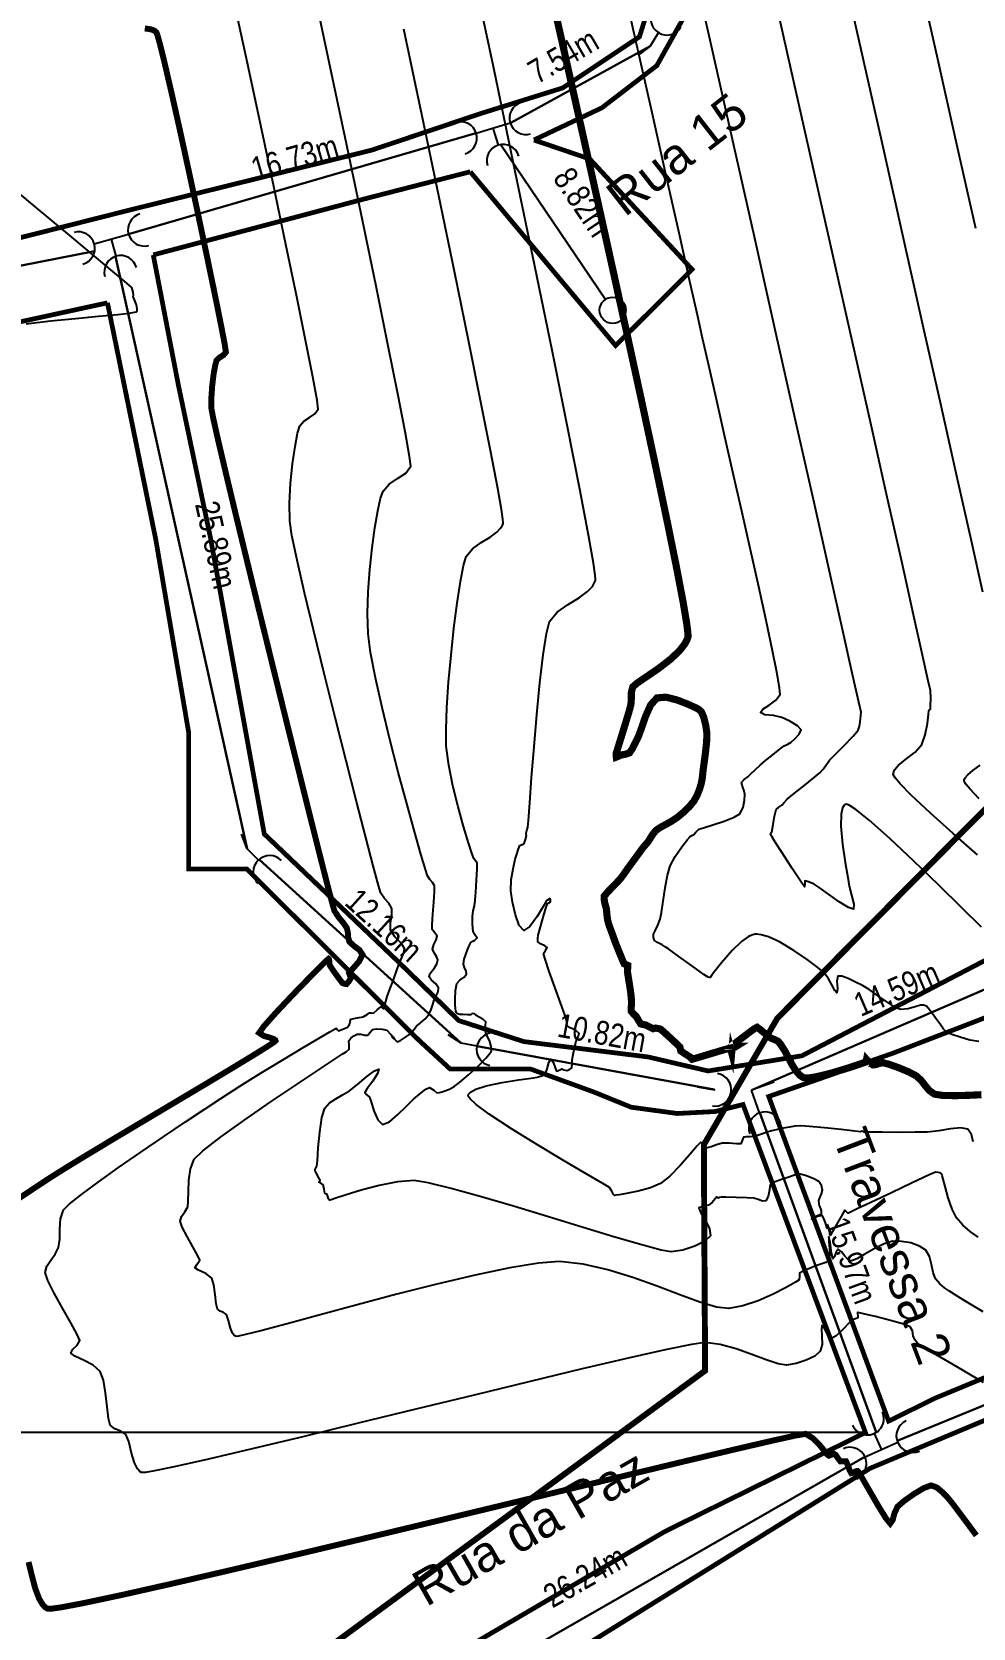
# Model space of a CAD drawing. Extents: x 360931 to 362237, y 7351473 to 7352200.
# Drawn here: x 361309.5 to 361349, y 7351612.4 to 7351679.5 of the extents above; entities that cross this region are included whole.
import ezdxf
from ezdxf.enums import TextEntityAlignment as Align

# ---------------------------------------------------------------- set-up
doc = ezdxf.new("R2010")
doc.units = 0
for name, color, linetype in [('A_Curvas Intermediarias', 37, 'Continuous'), ('A_Curvas Mestras', 32, 'Continuous'), ('LISTAGEM_TEXTO', 7, 'Continuous'), ('PONTOS-Pontos - Água_U', 1, 'Continuous'), ('PS_IND_COMPRIMENTO', 7, 'Continuous'), ('ZZ-Carimbo Texto', 7, 'Continuous')]:
    doc.layers.add(name, color=color, linetype=linetype)
doc.layers.add('TUBO_PE_80_NTS194_PN_12_5', color=5, linetype='Continuous', lineweight=30)
doc.styles.add('CARIMBO', font='arial.ttf', dxfattribs={"height": 2})
doc.styles.add('ROMANS', font='arial.ttf', dxfattribs={"height": 2})
picture_1 = doc.add_image_def('image1.tif', size_in_pixel=(23490, 20550))

# ---------------------------------------------------------------- blocks, each defined once
blk = doc.blocks.new('*U1080')
for p, q in [((-0.135, 0), (0, 0)), ((0, 0), (0.121, -0.049))]:
    blk.add_line(p, q)
blk.add_arc((-0.272, 0), 0.138, 270.0906, 90.0906)
blk = doc.blocks.new('*U1081', base_point=(361176.282, 7351557.84))
for p, q in [((361176.276, 7351557.918), (361176.282, 7351557.768)), ((361176.432, 7351557.773), (361176.131, 7351557.762))]:
    blk.add_line(p, q)
for centre, start, end in [((361176.271, 7351558.055), 182.0292, 2.0292), ((361175.994, 7351557.757), 272.0292, 92.0292), ((361176.569, 7351557.778), 92.0292, 272.0292)]:
    blk.add_arc(centre, 0.138, start, end)
blk = doc.blocks.new('*U1082', base_point=(361176.282, 7351557.84))
for p, q in [((361176.276, 7351557.918), (361176.282, 7351557.768)), ((361176.432, 7351557.773), (361176.131, 7351557.762))]:
    blk.add_line(p, q)
for centre, start, end in [((361176.271, 7351558.055), 182.0292, 2.0292), ((361175.994, 7351557.757), 272.0292, 92.0292), ((361176.569, 7351557.778), 92.0292, 272.0292)]:
    blk.add_arc(centre, 0.138, start, end)
blk = doc.blocks.new('*U1128')
for p, q in [((-0.135, 0), (0, 0)), ((0, 0), (0.121, -0.049))]:
    blk.add_line(p, q)
blk.add_arc((-0.272, 0), 0.138, 270.0906, 90.0906)
blk = doc.blocks.new('*U1129')
for p, q in [((-0.135, 0), (0, 0)), ((0, 0), (0.121, -0.049))]:
    blk.add_line(p, q)
blk.add_arc((-0.272, 0), 0.138, 270.0906, 90.0906)
blk = doc.blocks.new('*U1130', base_point=(283806.418, 7271952.513))
blk.add_line((283806.274, 7271952.513), (283806.424, 7271952.513))
blk.add_arc((283806.424, 7271952.513), 0.138, 269.9962, 89.9962)
blk = doc.blocks.new('*U1134', base_point=(361544.508, 7351672.666))
for p, q in [((361544.382, 7351672.606), (361544.634, 7351672.77)), ((361544.59, 7351672.562), (361544.508, 7351672.688))]:
    blk.add_line(p, q)
for centre, start, end in [((361544.75, 7351672.845), 122.9683, 302.9683), ((361544.266, 7351672.532), 302.9683, 122.9683), ((361544.665, 7351672.447), 32.9683, 212.9683)]:
    blk.add_arc(centre, 0.138, start, end)
blk = doc.blocks.new('*U1135')
for p in [(-0.202, 0), (0, -0.202)]:
    blk.add_line(p, (0, 0))
blk.add_arc((-0.34, 0), 0.138, 269.9094, 89.9094)
blk = doc.blocks.new('*U1332', base_point=(361222.514, 7351707.186))
blk.add_circle((361222.514, 7351707.186), 0.11)

msp = doc.modelspace()

# ---------------------------------------------------------------- linework, layer by layer
at = {"color": 0, "const_width": 0.2}
msp.add_lwpolyline([(361338.343, 7351689.928), (361330.807, 7351691.742), (361324.537, 7351693.722), (361322.337, 7351693.996), (361312.271, 7351693.832), (361291.58, 7351694.436), (361298.84, 7351668.313), (361313.505, 7351672.015), (361323.757, 7351674.55), (361328.34, 7351676.089), (361331.788, 7351677.164), (361335.015, 7351679.313)], close=True, dxfattribs=at)
for points in [[(361330.577, 7351674.975), (361333.433, 7351676.327), (361335.744, 7351678.1), (361341.334, 7351688.091)], [(361402.028, 7351683.32), (361398.401, 7351679.351), (361395.658, 7351676.064), (361392.491, 7351672.022), (361389.369, 7351668.001), (361385.99, 7351664.788), (361380.741, 7351659.656), (361374.431, 7351653.987), (361367.147, 7351649.491), (361353.34, 7351642.468), (361341.851, 7351636.488), (361337.904, 7351635.85), (361335.375, 7351636.44), (361330.153, 7351637.084), (361327.417, 7351637.967), (361324.865, 7351640.445), (361319.235, 7351645.808), (361316.967, 7351658.276), (361315.624, 7351664.657), (361314.564, 7351670.146)], [(361330.577, 7351674.975), (361332.927, 7351674.176), (361337.231, 7351669.536), (361334.014, 7351666.335), (361327.898, 7351673.641)], [(361314.564, 7351670.146), (361323.485, 7351672.509), (361327.898, 7351673.641), (361327.898, 7351673.641)], [(361324.721, 7351583.44), (361315.001, 7351579.266), (361312.312, 7351579.077), (361311.093, 7351579.497), (361310.631, 7351580.064), (361310.127, 7351580.987), (361288.867, 7351619.214), (361278.651, 7351637.288), (361270.533, 7351654.712), (361269.08, 7351659.441), (361269.403, 7351660.354), (361270.585, 7351660.837), (361288.971, 7351663.584), (361308.061, 7351667.137), (361312.637, 7351668.132)], [(361422.149, 7351651.513), (361418.063, 7351650.011), (361415.193, 7351648.385), (361413.088, 7351645.388), (361405.656, 7351654.691), (361395.607, 7351652.274), (361388.301, 7351647.583), (361383.868, 7351643.344), (361380.518, 7351637.567), (361382.336, 7351635.495), (361374.649, 7351630.107), (361369.481, 7351625.217), (361364.601, 7351621.424), (361361.348, 7351624.325), (361356.468, 7351624.07), (361344.725, 7351619.154), (361331.421, 7351610.891)], [(361359.837, 7351627.218), (361347.458, 7351622.101), (361345.497, 7351621.135), (361340.453, 7351634.776), (361345.666, 7351636.592), (361353.252, 7351639.511)]]:
    msp.add_lwpolyline(points, dxfattribs=at)
at = {"color": 0}
msp.add_lwpolyline([(361312.637, 7351668.132, 0.2, 0.2, 0), (361314.674, 7351658.167, 0.2, 0.2, 0), (361316.05, 7351650.097, 0.2, 0.2, 0), (361316.05, 7351644.335, 0.2, 0.2, 0), (361318.499, 7351644.335, 0.2, 0.2, 0), (361325.735, 7351637.144, 0.2, 0.2, 0), (361327.05, 7351635.933, 0.2, 0.2, 0), (361330.431, 7351635.933, 0.2, 0.2, 0), (361333.088, 7351634.969, 0.2, 0.2, 0), (361334.666, 7351634.327, 0.2, 0.2, 0), (361336.608, 7351634.062, 0.2, 0.2, 0), (361338.201, 7351634.146, 0.2, 0.2, 0), (361339.37, 7351634.44, 0.2, 0.2, 0), (361344.522, 7351620.654, 0.2, 0.2, 0), (361336.091, 7351616.499, 0.2, 0.2, 0), (361327.307, 7351611.358, 0.2, 0.2, 0), (361321.219, 7351608.035, 0.2, 0.2, 0), (361324.768, 7351598.982, 0.2, 0.2, 0), (361319.004, 7351595.75, 0.2, 0.2, 0), (361324.721, 7351583.44, 0, 0, 0)], format="xyseb", dxfattribs=at)
at = {"layer": 'A_Curvas Intermediarias', "flags": 128}
for points, elevation in [([(361349.406, 7351641.892), (361348.578, 7351642.709), (361347.599, 7351643.671), (361346.56, 7351644.674), (361345.554, 7351645.617), (361344.674, 7351646.396), (361344.124, 7351646.832), (361343.832, 7351647.016), (361343.706, 7351647.057), (361343.666, 7351647.051), (361343.622, 7351647.02), (361343.553, 7351646.909), (361343.494, 7351646.64), (361343.486, 7351646.137), (361343.554, 7351645.38), (361343.665, 7351644.612), (361343.774, 7351643.978), (361343.834, 7351643.619), (361343.93, 7351643.235), (361344.039, 7351642.866), (361344.021, 7351642.654), (361343.812, 7351642.722), (361343.418, 7351642.964), (361342.964, 7351643.277), (361342.57, 7351643.555), (361342.36, 7351643.697), (361342.133, 7351643.804), (361341.977, 7351643.845), (361341.97, 7351643.711), (361341.963, 7351643.588), (361341.8, 7351643.813), (361341.442, 7351644.359), (361341.022, 7351645.013), (361340.73, 7351645.472), (361340.581, 7351645.707), (361340.532, 7351645.787), (361340.525, 7351645.798), (361340.527, 7351645.803), (361340.537, 7351645.82), (361340.562, 7351645.853), (361340.584, 7351645.886), (361340.623, 7351646.122), (361340.698, 7351646.564), (361340.763, 7351646.842), (361340.873, 7351646.933), (361340.999, 7351647.016), (361341.106, 7351647.133), (361341.228, 7351647.267), (361341.466, 7351647.464), (361341.912, 7351647.823), (361342.361, 7351648.188), (361342.611, 7351648.398), (361342.722, 7351648.523), (361342.821, 7351648.65), (361342.883, 7351648.731), (361342.949, 7351648.823), (361343.016, 7351648.914), (361343.207, 7351649.108), (361343.6, 7351649.504), (361344.002, 7351649.919), (361344.217, 7351650.172), (361344.274, 7351650.342), (361344.302, 7351650.52), (361344.316, 7351650.649), (361344.333, 7351650.791), (361344.336, 7351650.932), (361344.244, 7351651.347), (361343.983, 7351652.513), (361343.57, 7351654.354), (361343.023, 7351656.789), (361342.359, 7351659.741), (361341.597, 7351663.129), (361340.754, 7351666.876), (361339.848, 7351670.902), (361338.896, 7351675.129), (361337.916, 7351679.478), (361336.927, 7351683.87)], 12), ([(361349.051, 7351632.876), (361348.984, 7351633.185), (361348.835, 7351633.398), (361348.532, 7351633.463), (361348.098, 7351633.42), (361347.604, 7351633.336), (361347.119, 7351633.282), (361346.609, 7351633.273), (361345.924, 7351633.27), (361345.229, 7351633.271), (361344.688, 7351633.274), (361344.468, 7351633.276), (361344.383, 7351633.313), (361344.32, 7351633.296), (361344.081, 7351633.322), (361343.505, 7351633.385), (361342.798, 7351633.459), (361342.162, 7351633.521), (361341.802, 7351633.545), (361341.557, 7351633.528), (361341.323, 7351633.493), (361341.081, 7351633.448), (361340.825, 7351633.394), (361340.58, 7351633.333), (361340.37, 7351633.275), (361340.189, 7351633.211), (361340.018, 7351633.145), (361339.854, 7351633.096), (361339.676, 7351633.084), (361339.502, 7351633.086), (361339.389, 7351633.065), (361339.332, 7351632.927), (361339.275, 7351632.793), (361339.096, 7351632.788), (361338.787, 7351632.817), (361338.498, 7351632.819), (361338.258, 7351632.749), (361338.03, 7351632.656), (361337.868, 7351632.622), (361337.724, 7351632.749), (361337.593, 7351632.856), (361337.438, 7351632.707), (361337.129, 7351632.343), (361336.728, 7351631.879), (361336.299, 7351631.434), (361335.904, 7351631.121), (361335.475, 7351630.936), (361334.965, 7351630.795), (361334.477, 7351630.695), (361334.168, 7351630.645), (361334.018, 7351630.625), (361333.968, 7351630.619), (361333.961, 7351630.619), (361333.954, 7351630.626), (361333.929, 7351630.663), (361333.911, 7351630.69), (361333.855, 7351630.799), (361333.749, 7351630.959), (361333.47, 7351631.127), (361332.78, 7351631.527), (361331.818, 7351632.089), (361330.724, 7351632.741), (361329.636, 7351633.412), (361328.695, 7351634.031), (361328.14, 7351634.44), (361327.888, 7351634.673), (361327.814, 7351634.784), (361327.809, 7351634.825), (361327.825, 7351634.872), (361327.905, 7351634.961), (361328.129, 7351635.083), (361328.569, 7351635.226), (361329.245, 7351635.371), (361329.926, 7351635.48), (361330.465, 7351635.554), (361330.718, 7351635.593), (361330.905, 7351635.649), (361331.061, 7351635.74), (361331.137, 7351635.936), (361331.208, 7351636.209), (361331.286, 7351636.349), (361331.38, 7351636.222), (361331.468, 7351635.981), (361331.521, 7351635.845), (361331.617, 7351635.872), (361331.698, 7351635.909), (361331.752, 7351635.942), (361331.838, 7351635.903), (361331.955, 7351635.867), (361332.07, 7351635.908), (361332.174, 7351635.982), (361332.186, 7351636.122), (361332.185, 7351636.314), (361332.228, 7351636.548), (361332.297, 7351636.884), (361332.353, 7351637.117), (361332.437, 7351637.284), (361332.474, 7351637.431), (361332.358, 7351637.532), (361332.171, 7351637.631), (361332.065, 7351637.681), (361332.017, 7351637.722), (361331.973, 7351637.767), (361331.962, 7351637.865), (361331.948, 7351637.992), (361331.871, 7351638.211), (361331.688, 7351638.719), (361331.453, 7351639.374), (361331.22, 7351640.032), (361331.043, 7351640.549), (361330.974, 7351640.781), (361331.06, 7351640.916), (361331.127, 7351641.036), (361331.029, 7351641.112), (361330.856, 7351641.198), (361330.745, 7351641.275), (361330.734, 7351641.412), (361330.761, 7351641.563), (361330.826, 7351641.805), (361330.955, 7351642.254), (361331.084, 7351642.69), (361331.147, 7351642.891), (361331.209, 7351642.922), (361331.269, 7351642.953), (361331.272, 7351643.026), (361331.261, 7351643.092), (361331.185, 7351643.053), (361331.113, 7351643.009), (361331.08, 7351642.959), (361330.97, 7351642.764), (361330.71, 7351642.341), (361330.403, 7351641.927), (361330.149, 7351641.759), (361329.961, 7351641.963), (361329.796, 7351642.408), (361329.67, 7351642.945), (361329.604, 7351643.426), (361329.62, 7351643.876), (361329.7, 7351644.35), (361329.794, 7351644.748), (361329.853, 7351644.968), (361329.922, 7351645.187), (361329.985, 7351645.328), (361330.075, 7351645.369), (361330.163, 7351645.409), (361330.219, 7351645.573), (361330.258, 7351645.727), (361330.254, 7351645.787), (361330.251, 7351645.848), (361330.283, 7351645.95), (361330.324, 7351646.09), (361330.346, 7351646.379), (361330.399, 7351647.119), (361330.478, 7351648.19), (361330.58, 7351649.469), (361330.697, 7351650.836), (361330.826, 7351652.167), (361330.962, 7351653.341), (361331.099, 7351654.237), (361331.233, 7351654.733), (361331.561, 7351655.134), (361332.012, 7351655.455), (361332.492, 7351655.748), (361332.834, 7351655.998), (361333.035, 7351656.213), (361333.131, 7351656.376), (361333.165, 7351656.464), (361333.169, 7351656.503), (361333.153, 7351656.681), (361333.078, 7351657.191), (361332.884, 7351658.295), (361332.504, 7351660.298), (361331.988, 7351662.917), (361331.353, 7351666.071), (361330.615, 7351669.677), (361329.791, 7351673.654), (361328.899, 7351677.92), (361327.956, 7351682.393)], 9), ([(361349.284, 7351637.087), (361348.919, 7351637.143), (361348.504, 7351637.264), (361348.155, 7351637.389), (361347.988, 7351637.457), (361347.895, 7351637.526), (361347.81, 7351637.607), (361347.689, 7351637.772), (361347.457, 7351638.097), (361347.221, 7351638.42), (361347.091, 7351638.58), (361346.968, 7351638.615), (361346.836, 7351638.621), (361346.65, 7351638.56), (361346.325, 7351638.457), (361346.001, 7351638.428), (361345.762, 7351638.534), (361345.418, 7351638.752), (361345.034, 7351639.018), (361344.673, 7351639.267), (361344.398, 7351639.435), (361344.105, 7351639.583), (361343.794, 7351639.73), (361343.526, 7351639.83), (361343.362, 7351639.834), (361343.318, 7351639.624), (361343.348, 7351639.313), (361343.323, 7351639.139), (361343.233, 7351639.228), (361343.108, 7351639.465), (361342.952, 7351639.752), (361342.771, 7351639.989), (361342.519, 7351640.197), (361342.072, 7351640.532), (361341.506, 7351640.916), (361340.9, 7351641.273), (361340.438, 7351641.486), (361340.131, 7351641.578), (361339.954, 7351641.598), (361339.876, 7351641.594), (361339.786, 7351641.575), (361339.597, 7351641.495), (361339.302, 7351641.293), (361338.909, 7351640.919), (361338.466, 7351640.399), (361338.19, 7351640.039), (361338.05, 7351639.856), (361337.997, 7351639.794), (361337.984, 7351639.785), (361337.961, 7351639.784), (361337.911, 7351639.797), (361337.829, 7351639.84), (361337.727, 7351639.905), (361337.512, 7351640.056), (361337.1, 7351640.355), (361336.672, 7351640.667), (361336.411, 7351640.856), (361336.251, 7351640.967), (361336.096, 7351641.071), (361335.966, 7351641.155), (361335.778, 7351641.249), (361335.645, 7351641.333), (361335.61, 7351641.457), (361335.611, 7351641.594), (361335.67, 7351641.738), (361335.785, 7351641.975), (361335.886, 7351642.227), (361335.937, 7351642.504), (361336.006, 7351642.981), (361336.09, 7351643.545), (361336.189, 7351644.081), (361336.303, 7351644.477), (361336.517, 7351644.868), (361336.795, 7351645.264), (361337.04, 7351645.573), (361337.154, 7351645.706), (361337.225, 7351645.751), (361337.298, 7351645.794), (361337.385, 7351645.888), (361337.514, 7351646.007), (361337.707, 7351646.075), (361338.102, 7351646.198), (361338.573, 7351646.352), (361338.993, 7351646.512), (361339.234, 7351646.651), (361339.372, 7351646.919), (361339.436, 7351647.237), (361339.451, 7351647.486), (361339.408, 7351647.669), (361339.336, 7351647.844), (361339.313, 7351647.977), (361339.418, 7351648.101), (361339.569, 7351648.212), (361339.701, 7351648.341), (361339.89, 7351648.523), (361340.091, 7351648.708), (361340.317, 7351648.895), (361340.633, 7351649.15), (361340.932, 7351649.386), (361341.104, 7351649.515), (361341.253, 7351649.591), (361341.396, 7351649.673), (361341.551, 7351649.803), (361341.74, 7351649.999), (361341.819, 7351650.184), (361341.664, 7351650.36), (361341.343, 7351650.549), (361341.004, 7351650.706), (361340.647, 7351650.784), (361340.289, 7351650.824), (361340.104, 7351650.92), (361340.203, 7351651.055), (361340.467, 7351651.228), (361340.758, 7351651.433), (361340.938, 7351651.666), (361340.913, 7351651.952), (361340.796, 7351652.606), (361340.6, 7351653.571), (361340.34, 7351654.788), (361340.03, 7351656.2), (361339.684, 7351657.748), (361339.318, 7351659.374), (361338.945, 7351661.02), (361338.58, 7351662.628), (361338.236, 7351664.14), (361337.929, 7351665.497), (361337.673, 7351666.642), (361337.469, 7351667.557), (361337.138, 7351669.035), (361336.695, 7351671.01), (361336.154, 7351673.417), (361335.53, 7351676.19), (361334.838, 7351679.263), (361334.093, 7351682.572)], 11), ([(361349.233, 7351644.935), (361348.208, 7351645.829), (361347.25, 7351646.692), (361346.451, 7351647.446), (361345.987, 7351647.918), (361345.772, 7351648.169), (361345.704, 7351648.278), (361345.694, 7351648.313), (361345.698, 7351648.377), (361345.748, 7351648.504), (361345.902, 7351648.691), (361346.201, 7351648.938), (361346.608, 7351649.249), (361346.896, 7351649.571), (361347.039, 7351649.979), (361347.129, 7351650.447), (361347.177, 7351650.834), (361347.192, 7351650.997), (361347.255, 7351651.051), (361347.262, 7351651.197), (361347.267, 7351651.515), (361347.251, 7351651.842), (361347.164, 7351652.246), (361346.924, 7351653.331), (361346.545, 7351655.026), (361346.045, 7351657.259), (361345.44, 7351659.96), (361344.744, 7351663.056), (361343.975, 7351666.477), (361343.149, 7351670.151), (361342.281, 7351674.008), (361341.387, 7351677.975), (361340.484, 7351681.982)], 13), ([(361349.461, 7351655.971), (361348.967, 7351658.184), (361348.371, 7351660.845), (361347.691, 7351663.88), (361346.942, 7351667.214), (361346.141, 7351670.775), (361345.306, 7351674.487), (361344.452, 7351678.278), (361343.595, 7351682.074)], 14), ([(361349.477, 7351625.728), (361348.63, 7351626.23), (361348.289, 7351626.436), (361348.061, 7351626.59), (361347.843, 7351626.742), (361347.645, 7351626.91), (361347.474, 7351627.111), (361347.364, 7351627.386), (361347.301, 7351627.721), (361347.222, 7351628.052), (361347.065, 7351628.312), (361346.791, 7351628.493), (361346.435, 7351628.621), (361346.043, 7351628.69), (361345.66, 7351628.694), (361345.311, 7351628.589), (361344.893, 7351628.377), (361344.472, 7351628.136), (361344.182, 7351627.973), (361344.013, 7351627.895), (361343.933, 7351627.873), (361343.904, 7351627.873), (361343.862, 7351627.884), (361343.779, 7351627.936), (361343.659, 7351628.06), (361343.514, 7351628.243), (361343.38, 7351628.354), (361343.29, 7351628.242), (361343.216, 7351628.052), (361343.149, 7351627.957), (361343.091, 7351628.201), (361343.04, 7351628.641), (361342.983, 7351628.873), (361342.982, 7351628.657), (361343.029, 7351628.233), (361343.005, 7351627.916), (361342.857, 7351627.798), (361342.646, 7351627.729), (361342.428, 7351627.656), (361342.17, 7351627.549), (361341.898, 7351627.435), (361341.75, 7351627.352), (361341.742, 7351627.215), (361341.733, 7351627.079), (361341.574, 7351626.974), (361341.186, 7351626.754), (361340.639, 7351626.475), (361340.006, 7351626.196), (361339.359, 7351625.973), (361338.769, 7351625.865), (361338.259, 7351625.929), (361337.562, 7351626.139), (361336.716, 7351626.447), (361335.763, 7351626.807), (361334.74, 7351627.173), (361333.689, 7351627.498), (361332.648, 7351627.736), (361331.657, 7351627.84), (361330.772, 7351627.776), (361329.56, 7351627.577), (361328.106, 7351627.271), (361326.496, 7351626.89), (361324.815, 7351626.464), (361323.148, 7351626.025), (361321.581, 7351625.603), (361320.199, 7351625.228), (361319.088, 7351624.932), (361318.451, 7351624.773), (361318.15, 7351624.709), (361318.042, 7351624.696), (361318.019, 7351624.699), (361317.974, 7351624.731), (361317.898, 7351624.831), (361317.813, 7351625.043), (361317.734, 7351625.357), (361317.647, 7351625.617), (361317.523, 7351625.7), (361317.38, 7351625.758), (361317.266, 7351625.844), (361317.216, 7351626.064), (361317.173, 7351626.452), (361317.117, 7351626.86), (361317.026, 7351627.141), (361316.777, 7351627.335), (361316.472, 7351627.477), (361316.313, 7351627.582), (361316.41, 7351627.728), (361316.527, 7351627.892), (361316.443, 7351628.085), (361316.235, 7351628.456), (361315.987, 7351628.893), (361315.778, 7351629.288), (361315.691, 7351629.531), (361315.759, 7351629.734), (361315.898, 7351629.928), (361316.015, 7351630.139), (361316.038, 7351630.382), (361316.043, 7351630.783), (361316.063, 7351631.263), (361316.132, 7351631.744), (361316.284, 7351632.148), (361316.646, 7351632.496), (361317.386, 7351633.064), (361318.375, 7351633.769), (361319.484, 7351634.532), (361320.581, 7351635.273), (361321.538, 7351635.91), (361322.223, 7351636.362), (361322.506, 7351636.55), (361322.675, 7351636.65), (361322.801, 7351636.767), (361322.8, 7351636.943), (361322.796, 7351637.121), (361322.876, 7351637.229), (361322.999, 7351637.331), (361323.139, 7351637.399), (361323.299, 7351637.399), (361323.465, 7351637.36), (361323.589, 7351637.355), (361323.69, 7351637.475), (361323.792, 7351637.597), (361323.957, 7351637.62), (361324.197, 7351637.611), (361324.385, 7351637.567), (361324.559, 7351637.377), (361324.644, 7351637.235), (361324.642, 7351637.293), (361324.708, 7351637.185), (361324.822, 7351637.069), (361324.963, 7351637.126), (361325.179, 7351637.264), (361325.355, 7351637.395), (361325.457, 7351637.5), (361325.544, 7351637.612), (361325.639, 7351637.726), (361325.795, 7351637.864), (361325.996, 7351638.039), (361326.161, 7351638.227), (361326.257, 7351638.428), (361326.321, 7351638.639), (361326.38, 7351638.835), (361326.464, 7351639.012), (361326.547, 7351639.182), (361326.567, 7351639.346), (361326.452, 7351639.508), (361326.268, 7351639.662), (361326.165, 7351639.8), (361326.205, 7351639.932), (361326.303, 7351640.064), (361326.39, 7351640.188), (361326.487, 7351640.354), (361326.537, 7351640.522), (361326.481, 7351640.655), (361326.378, 7351640.808), (361326.317, 7351640.971), (361326.364, 7351641.162), (361326.46, 7351641.364), (361326.504, 7351641.517), (361326.406, 7351641.654), (361326.295, 7351641.794), (361326.297, 7351642.012), (361326.329, 7351642.441), (361326.369, 7351642.945), (361326.397, 7351643.388), (361326.392, 7351643.631), (361326.31, 7351643.776), (361326.194, 7351643.903), (361326.094, 7351644.046), (361326.01, 7351644.313), (361325.819, 7351644.965), (361325.549, 7351645.918), (361325.225, 7351647.093), (361324.872, 7351648.408), (361324.517, 7351649.78), (361324.187, 7351651.13), (361323.906, 7351652.375), (361323.702, 7351653.434), (361323.599, 7351654.226), (361323.576, 7351655.069), (361323.604, 7351655.986), (361323.674, 7351656.926), (361323.772, 7351657.839), (361323.889, 7351658.676), (361324.012, 7351659.385), (361324.129, 7351659.916), (361324.23, 7351660.22), (361324.49, 7351660.513), (361324.844, 7351660.743), (361325.182, 7351660.971), (361325.393, 7351661.262), (361325.343, 7351661.678), (361325.157, 7351662.721), (361324.849, 7351664.314), (361324.437, 7351666.379), (361323.935, 7351668.836), (361323.362, 7351671.609), (361322.732, 7351674.618), (361322.063, 7351677.785), (361321.369, 7351681.033)], 7), ([(361349.487, 7351622.753), (361348.156, 7351623.536), (361347.291, 7351624.046), (361346.968, 7351624.239), (361346.83, 7351624.332), (361346.703, 7351624.428), (361346.596, 7351624.547), (361346.535, 7351624.722), (361346.496, 7351624.928), (361346.409, 7351625.095), (361346.13, 7351625.208), (361345.577, 7351625.367), (361344.942, 7351625.531), (361344.502, 7351625.636), (361344.277, 7351625.685), (361344.199, 7351625.699), (361344.187, 7351625.699), (361344.182, 7351625.688), (361344.184, 7351625.647), (361344.202, 7351625.561), (361344.205, 7351625.472), (361344.105, 7351625.438), (361343.989, 7351625.411), (361343.853, 7351625.272), (361343.585, 7351624.993), (361343.295, 7351624.722), (361343.093, 7351624.607), (361342.938, 7351624.764), (361342.802, 7351625.032), (361342.691, 7351625.159), (361342.666, 7351625.015), (361342.692, 7351624.704), (361342.699, 7351624.349), (361342.621, 7351624.07), (361342.39, 7351623.871), (361342.03, 7351623.69), (361341.609, 7351623.553), (361341.195, 7351623.486), (361340.847, 7351623.544), (361340.35, 7351623.713), (361339.749, 7351623.939), (361339.089, 7351624.171), (361338.416, 7351624.354), (361337.774, 7351624.436), (361337.209, 7351624.358), (361336.098, 7351624.131), (361334.534, 7351623.779), (361332.611, 7351623.328), (361330.422, 7351622.804), (361328.059, 7351622.231), (361325.615, 7351621.636), (361323.184, 7351621.044), (361320.859, 7351620.48), (361318.731, 7351619.97), (361316.895, 7351619.539), (361315.443, 7351619.213), (361314.621, 7351619.044), (361314.233, 7351618.981), (361314.095, 7351618.971), (361314.064, 7351618.977), (361314.004, 7351619.016), (361313.9, 7351619.132), (361313.774, 7351619.379), (361313.648, 7351619.781), (361313.531, 7351620.271), (361313.416, 7351620.573), (361313.202, 7351620.717), (361312.952, 7351620.817), (361312.755, 7351620.966), (361312.683, 7351621.242), (361312.624, 7351621.736), (361312.559, 7351622.317), (361312.47, 7351622.856), (361312.338, 7351623.221), (361312.036, 7351623.483), (361311.63, 7351623.692), (361311.268, 7351623.857), (361311.098, 7351623.988), (361311.177, 7351624.153), (361311.36, 7351624.333), (361311.47, 7351624.527), (361311.366, 7351624.781), (361311.098, 7351625.27), (361310.747, 7351625.885), (361310.394, 7351626.514), (361310.123, 7351627.048), (361310.016, 7351627.377), (361310.087, 7351627.645), (361310.25, 7351627.897), (361310.437, 7351628.153), (361310.579, 7351628.434), (361310.628, 7351628.787), (361310.632, 7351629.208), (361310.662, 7351629.637), (361310.791, 7351630.016), (361311.034, 7351630.257), (361311.541, 7351630.659), (361312.252, 7351631.182), (361313.107, 7351631.787), (361314.044, 7351632.437), (361315.004, 7351633.091), (361315.925, 7351633.712), (361316.747, 7351634.26), (361317.408, 7351634.697), (361318.206, 7351635.209), (361319.104, 7351635.765), (361320.019, 7351636.322), (361320.873, 7351636.833), (361321.585, 7351637.254), (361321.997, 7351637.495), (361322.189, 7351637.605), (361322.25, 7351637.64), (361322.259, 7351637.644), (361322.265, 7351637.641), (361322.283, 7351637.622), (361322.317, 7351637.579), (361322.353, 7351637.542), (361322.543, 7351637.607), (361322.737, 7351637.688), (361322.786, 7351637.756), (361322.827, 7351637.83), (361322.848, 7351637.931), (361322.881, 7351638.03), (361323.003, 7351638.059), (361323.22, 7351638.091), (361323.391, 7351638.127), (361323.557, 7351638.221), (361323.667, 7351638.292), (361323.748, 7351638.287), (361323.829, 7351638.284), (361323.987, 7351638.417), (361324.137, 7351638.544), (361324.196, 7351638.504), (361324.252, 7351638.467), (361324.283, 7351638.561), (361324.342, 7351638.765), (361324.405, 7351638.976), (361324.503, 7351639.248), (361324.664, 7351639.687), (361324.828, 7351640.132), (361324.932, 7351640.419), (361325.023, 7351640.619), (361325.11, 7351640.811), (361325.132, 7351641), (361324.986, 7351641.222), (361324.731, 7351641.489), (361324.547, 7351641.777), (361324.537, 7351642.084), (361324.596, 7351642.4), (361324.595, 7351642.682), (361324.469, 7351642.904), (361324.29, 7351643.099), (361324.137, 7351643.318), (361324.039, 7351643.651), (361323.82, 7351644.465), (361323.503, 7351645.668), (361323.114, 7351647.169), (361322.676, 7351648.877), (361322.214, 7351650.7), (361321.753, 7351652.548), (361321.316, 7351654.328), (361320.929, 7351655.95), (361320.615, 7351657.322), (361320.399, 7351658.353), (361320.306, 7351658.952), (361320.293, 7351659.716), (361320.338, 7351660.549), (361320.422, 7351661.37), (361320.527, 7351662.099), (361320.635, 7351662.657), (361320.728, 7351662.963), (361320.902, 7351663.16), (361321.139, 7351663.313), (361321.365, 7351663.466), (361321.507, 7351663.661), (361321.455, 7351664.047), (361321.275, 7351665.023), (361320.985, 7351666.498), (361320.602, 7351668.383), (361320.147, 7351670.586), (361319.638, 7351673.017), (361319.093, 7351675.586), (361318.532, 7351678.202), (361317.973, 7351680.775)], 6), ([(361349.258, 7351628.871), (361348.922, 7351629.106), (361348.615, 7351629.365), (361348.351, 7351629.675), (361348.169, 7351630.041), (361348.006, 7351630.514), (361347.871, 7351630.99), (361347.79, 7351631.303), (361347.747, 7351631.461), (361347.728, 7351631.518), (361347.721, 7351631.529), (361347.705, 7351631.542), (361347.659, 7351631.564), (361347.575, 7351631.588), (361347.471, 7351631.597), (361347.177, 7351631.467), (361346.493, 7351631.147), (361345.615, 7351630.732), (361344.741, 7351630.318), (361344.175, 7351630.051), (361343.896, 7351629.921), (361343.802, 7351629.88), (361343.788, 7351629.874), (361343.778, 7351629.879), (361343.751, 7351629.903), (361343.703, 7351629.956), (361343.655, 7351629.996), (361343.55, 7351629.829), (361343.34, 7351629.463), (361343.133, 7351629.098), (361343.038, 7351628.933), (361343.025, 7351629.009), (361343.027, 7351629.108), (361343.023, 7351629.211), (361342.964, 7351629.229), (361342.903, 7351629.247), (361342.866, 7351629.38), (361342.792, 7351629.622), (361342.705, 7351629.774), (361342.502, 7351629.727), (361342.354, 7351629.647), (361342.299, 7351629.627), (361342.25, 7351629.615), (361342.284, 7351629.664), (361342.333, 7351629.716), (361342.5, 7351629.769), (361342.674, 7351629.843), (361342.669, 7351629.965), (361342.645, 7351630.069), (361342.616, 7351630.121), (361342.588, 7351630.174), (361342.571, 7351630.275), (361342.563, 7351630.411), (361342.605, 7351630.518), (361342.674, 7351630.681), (361342.709, 7351630.837), (361342.666, 7351631.034), (361342.558, 7351631.201), (361342.354, 7351631.32), (361342.04, 7351631.446), (361341.784, 7351631.511), (361341.619, 7351631.495), (361341.46, 7351631.443), (361341.294, 7351631.385), (361341.031, 7351631.298), (361340.718, 7351631.19), (361340.56, 7351631.13), (361340.528, 7351631.072), (361340.501, 7351631.008), (361340.479, 7351630.854), (361340.423, 7351630.575), (361340.329, 7351630.387), (361340.187, 7351630.382), (361340.009, 7351630.448), (361339.821, 7351630.505), (361339.533, 7351630.523), (361339.077, 7351630.538), (361338.651, 7351630.549), (361338.456, 7351630.552), (361338.386, 7351630.53), (361338.326, 7351630.511), (361338.27, 7351630.559), (361338.206, 7351630.483), (361338.068, 7351630.328), (361337.924, 7351630.204), (361337.688, 7351630.157), (361337.513, 7351630.098), (361337.588, 7351629.918), (361337.785, 7351629.587), (361337.968, 7351629.217), (361337.998, 7351628.922), (361337.772, 7351628.697), (361337.349, 7351628.486), (361336.837, 7351628.323), (361336.343, 7351628.244), (361335.928, 7351628.318), (361335.11, 7351628.54), (361333.983, 7351628.871), (361332.644, 7351629.276), (361331.189, 7351629.72), (361329.714, 7351630.165), (361328.315, 7351630.576), (361327.09, 7351630.917), (361326.132, 7351631.151), (361325.54, 7351631.243), (361324.842, 7351631.19), (361324.067, 7351631.037), (361323.303, 7351630.834), (361322.64, 7351630.63), (361322.243, 7351630.501), (361322.052, 7351630.44), (361321.986, 7351630.423), (361321.974, 7351630.422), (361321.96, 7351630.435), (361321.934, 7351630.483), (361321.901, 7351630.58), (361321.877, 7351630.662), (361321.827, 7351630.692), (361321.778, 7351630.721), (361321.753, 7351630.88), (361321.715, 7351631.06), (361321.612, 7351631.13), (361321.528, 7351631.176), (361321.584, 7351631.257), (361321.528, 7351631.365), (361321.422, 7351631.563), (361321.366, 7351631.685), (361321.404, 7351631.764), (361321.45, 7351631.844), (361321.468, 7351632.076), (361321.508, 7351632.613), (361321.572, 7351633.279), (361321.662, 7351633.894), (361321.777, 7351634.28), (361321.979, 7351634.508), (361322.241, 7351634.683), (361322.531, 7351634.84), (361322.819, 7351635.017), (361323.154, 7351635.283), (361323.54, 7351635.604), (361323.875, 7351635.858), (361324.056, 7351635.927), (361324.003, 7351635.745), (361323.794, 7351635.425), (361323.568, 7351635.11), (361323.466, 7351634.943), (361323.547, 7351634.847), (361323.657, 7351634.75), (361323.724, 7351634.553), (361323.848, 7351634.177), (361324.016, 7351633.801), (361324.213, 7351633.605), (361324.496, 7351633.712), (361324.858, 7351634.015), (361325.19, 7351634.347), (361325.378, 7351634.54), (361325.526, 7351634.673), (361325.675, 7351634.803), (361325.832, 7351634.933), (361326.029, 7351635.083), (361326.186, 7351635.154), (361326.364, 7351635.049), (361326.496, 7351634.936), (361326.605, 7351634.945), (361326.717, 7351634.973), (361326.835, 7351635.013), (361327.032, 7351635.09), (361327.223, 7351635.191), (361327.441, 7351635.363), (361327.823, 7351635.69), (361328.253, 7351636.082), (361328.553, 7351636.382), (361328.712, 7351636.568), (361328.773, 7351636.662), (361328.787, 7351636.699), (361328.795, 7351636.756), (361328.784, 7351636.883), (361328.72, 7351637.091), (361328.597, 7351637.358), (361328.505, 7351637.578), (361328.541, 7351637.753), (361328.554, 7351637.911), (361328.434, 7351638.021), (361328.252, 7351638.129), (361328.153, 7351638.183), (361328.116, 7351638.221), (361328.079, 7351638.256), (361327.983, 7351638.272), (361327.925, 7351638.209), (361327.778, 7351638.211), (361327.593, 7351638.217), (361327.462, 7351638.23), (361327.363, 7351638.247), (361327.326, 7351638.3), (361327.295, 7351638.36), (361327.28, 7351638.471), (361327.268, 7351638.626), (361327.266, 7351638.853), (361327.278, 7351639.228), (361327.33, 7351639.519), (361327.465, 7351639.669), (361327.637, 7351639.792), (361327.741, 7351639.914), (361327.723, 7351640.05), (361327.653, 7351640.193), (361327.61, 7351640.338), (361327.645, 7351640.544), (361327.717, 7351640.748), (361327.785, 7351640.935), (361327.866, 7351641.139), (361327.919, 7351641.251), (361328.006, 7351641.308), (361328.086, 7351641.352), (361328.145, 7351641.4), (361328.192, 7351641.45), (361328.123, 7351641.536), (361328.035, 7351641.659), (361328.012, 7351641.813), (361327.996, 7351642.076), (361327.997, 7351642.347), (361328.026, 7351642.577), (361328.07, 7351642.796), (361328.107, 7351643.026), (361328.133, 7351643.364), (361328.164, 7351643.874), (361328.187, 7351644.349), (361328.189, 7351644.581), (361328.123, 7351644.677), (361328.051, 7351644.773), (361327.985, 7351644.963), (361327.831, 7351645.437), (361327.621, 7351646.121), (361327.389, 7351646.944), (361327.168, 7351647.83), (361326.992, 7351648.707), (361326.892, 7351649.501), (361326.88, 7351650.202), (361326.916, 7351651.122), (361326.989, 7351652.188), (361327.092, 7351653.324), (361327.214, 7351654.458), (361327.349, 7351655.514), (361327.486, 7351656.419), (361327.616, 7351657.098), (361327.731, 7351657.477), (361327.994, 7351657.798), (361328.355, 7351658.055), (361328.74, 7351658.289), (361329.014, 7351658.49), (361329.175, 7351658.662), (361329.252, 7351658.792), (361329.279, 7351658.863), (361329.282, 7351658.894), (361329.269, 7351659.037), (361329.209, 7351659.445), (361329.053, 7351660.329), (361328.749, 7351661.933), (361328.336, 7351664.031), (361327.827, 7351666.557), (361327.236, 7351669.446), (361326.577, 7351672.631), (361325.862, 7351676.048), (361325.107, 7351679.631)], 8), ([(361309.223, 7351667.246), (361310.248, 7351667.37), (361311.29, 7351667.477), (361312.261, 7351667.568), (361313.074, 7351667.645), (361313.552, 7351667.699), (361313.78, 7351667.735), (361313.859, 7351667.758), (361313.875, 7351667.769), (361313.888, 7351667.799), (361313.892, 7351667.883), (361313.858, 7351668.045), (361313.779, 7351668.265), (361313.72, 7351668.403), (361313.734, 7351668.458), (361313.72, 7351668.584), (361313.665, 7351668.774), (361313.368, 7351669.026), (361312.534, 7351669.724), (361311.22, 7351670.819), (361309.486, 7351672.26), (361307.389, 7351673.999)], 4), ([(361349.307, 7351647.28), (361348.921, 7351647.688), (361348.742, 7351647.906), (361348.684, 7351648.001), (361348.676, 7351648.031), (361348.679, 7351648.078), (361348.714, 7351648.169), (361348.825, 7351648.3), (361349.043, 7351648.473), (361349.345, 7351648.703)], 14)]:
    msp.add_lwpolyline(points, dxfattribs=dict(at, elevation=elevation))
at = {"layer": 'A_Curvas Mestras', "elevation": 15, "flags": 128}
msp.add_lwpolyline([(361349.166, 7351671.258), (361348.37, 7351674.791), (361347.564, 7351678.368), (361346.763, 7351681.913)], dxfattribs=at)
at = {"layer": 'A_Curvas Mestras', "color": 3, "const_width": 0.25, "elevation": 5, "flags": 128}
for points in [[(361308.661, 7351630.327), (361309.426, 7351630.837), (361310.13, 7351631.302), (361310.825, 7351631.741), (361311.801, 7351632.337), (361312.974, 7351633.042), (361314.262, 7351633.81), (361315.58, 7351634.594), (361316.845, 7351635.347), (361317.974, 7351636.024), (361318.883, 7351636.576), (361319.396, 7351636.897), (361319.628, 7351637.051), (361319.7, 7351637.108), (361319.709, 7351637.121), (361319.699, 7351637.146), (361319.637, 7351637.191), (361319.472, 7351637.249), (361319.211, 7351637.325), (361319.021, 7351637.451), (361319.224, 7351637.738), (361319.755, 7351638.331), (361320.454, 7351639.072), (361321.159, 7351639.798), (361321.618, 7351640.261), (361321.848, 7351640.485), (361321.927, 7351640.556), (361321.94, 7351640.565), (361321.95, 7351640.556), (361321.963, 7351640.514), (361321.971, 7351640.416), (361321.991, 7351640.29), (361322.137, 7351640.067), (361322.381, 7351639.73), (361322.523, 7351639.545), (361322.607, 7351639.514), (361322.692, 7351639.502), (361322.791, 7351639.614), (361322.876, 7351639.756), (361322.838, 7351639.863), (361322.801, 7351639.971), (361322.954, 7351640.145), (361323.227, 7351640.458), (361323.365, 7351640.739), (361323.234, 7351640.936), (361322.992, 7351641.115), (361322.812, 7351641.287), (361322.762, 7351641.471), (361322.75, 7351641.666), (361322.708, 7351641.857), (361322.566, 7351642.066), (361322.358, 7351642.314), (361322.18, 7351642.591), (361322.081, 7351642.941), (361321.854, 7351643.812), (361321.522, 7351645.117), (361321.106, 7351646.772), (361320.627, 7351648.69), (361320.106, 7351650.786), (361319.565, 7351652.974), (361319.025, 7351655.169), (361318.508, 7351657.285), (361318.035, 7351659.235), (361317.628, 7351660.936), (361317.307, 7351662.3), (361317.095, 7351663.242), (361317.013, 7351663.677), (361317.009, 7351664.147), (361317.044, 7351664.654), (361317.103, 7351665.13), (361317.169, 7351665.504), (361317.226, 7351665.707), (361317.353, 7351665.833), (361317.514, 7351665.934), (361317.62, 7351666.059), (361317.568, 7351666.402), (361317.401, 7351667.269), (361317.143, 7351668.544), (361316.818, 7351670.111), (361316.45, 7351671.853), (361316.063, 7351673.656), (361315.682, 7351675.403), (361315.329, 7351676.977), (361315.03, 7351678.264), (361314.846, 7351679.008), (361314.747, 7351679.36), (361314.703, 7351679.483), (361314.688, 7351679.508), (361314.652, 7351679.54), (361314.571, 7351679.59), (361314.426, 7351679.635), (361314.207, 7351679.662)], [(361349.187, 7351616.328), (361348.65, 7351617.052), (361348.212, 7351617.635), (361347.972, 7351617.931), (361347.754, 7351618.152), (361347.526, 7351618.345), (361347.284, 7351618.432), (361346.982, 7351618.324), (361346.548, 7351618.064), (361346.129, 7351617.765), (361345.871, 7351617.54), (361345.745, 7351617.271), (361345.665, 7351616.976), (361345.564, 7351616.833), (361345.378, 7351617.057), (361345.045, 7351617.599), (361344.668, 7351618.251), (361344.404, 7351618.709), (361344.263, 7351618.946), (361344.209, 7351619.027), (361344.196, 7351619.04), (361344.175, 7351619.042), (361344.12, 7351619.026), (361344.028, 7351618.976), (361343.925, 7351618.948), (361343.851, 7351619.082), (361343.767, 7351619.309), (361343.705, 7351619.443), (361343.591, 7351619.442), (361343.474, 7351619.438), (361343.356, 7351619.585), (361343.269, 7351619.719), (361343.196, 7351619.759), (361343.092, 7351619.72), (361342.986, 7351619.681), (361342.908, 7351619.731), (361342.817, 7351619.854), (361342.595, 7351620.128), (361342.304, 7351620.42), (361342.005, 7351620.598), (361341.592, 7351620.53), (361340.551, 7351620.3), (361338.972, 7351619.933), (361336.945, 7351619.452), (361334.559, 7351618.879), (361331.903, 7351618.24), (361329.065, 7351617.555), (361326.136, 7351616.85), (361323.205, 7351616.148), (361320.36, 7351615.471), (361317.691, 7351614.843), (361315.287, 7351614.287), (361313.238, 7351613.827), (361311.632, 7351613.486), (361310.727, 7351613.314), (361310.299, 7351613.253), (361310.144, 7351613.246), (361310.108, 7351613.254), (361310.04, 7351613.297), (361309.917, 7351613.419), (361309.761, 7351613.674), (361309.599, 7351614.106), (361309.445, 7351614.695), (361309.318, 7351615.213)]]:
    msp.add_lwpolyline(points, dxfattribs=at)
at = {"layer": 'A_Curvas Mestras', "color": 215, "true_color": 0xa953a0, "const_width": 0.3, "elevation": 10, "flags": 128}
msp.add_lwpolyline([(361349.398, 7351634.853), (361348.9, 7351634.828), (361348.308, 7351634.812), (361347.767, 7351634.822), (361347.423, 7351634.876), (361347.209, 7351635.025), (361347.035, 7351635.234), (361346.864, 7351635.456), (361346.658, 7351635.644), (361346.33, 7351635.816), (361345.904, 7351635.992), (361345.508, 7351636.132), (361345.271, 7351636.195), (361345.113, 7351636.171), (361344.958, 7351636.118), (361344.83, 7351636.105), (361344.66, 7351636.234), (361344.566, 7351636.339), (361344.555, 7351636.287), (361344.543, 7351636.23), (361344.304, 7351636.145), (361343.727, 7351635.954), (361343.007, 7351635.739), (361342.46, 7351635.607), (361342.132, 7351635.557), (361341.977, 7351635.558), (361341.922, 7351635.571), (361341.866, 7351635.597), (361341.756, 7351635.677), (361341.602, 7351635.851), (361341.419, 7351636.138), (361341.239, 7351636.488), (361341.126, 7351636.705), (361341.026, 7351636.855), (361340.931, 7351637), (361340.842, 7351637.101), (361340.699, 7351637.169), (361340.547, 7351637.228), (361340.36, 7351637.371), (361340.107, 7351637.579), (361339.966, 7351637.686), (361339.892, 7351637.652), (361339.818, 7351637.605), (361339.664, 7351637.491), (361339.351, 7351637.254), (361339.043, 7351637.018), (361338.907, 7351636.903), (361339.005, 7351636.893), (361339.099, 7351636.893), (361339.02, 7351636.844), (361338.962, 7351636.828), (361338.903, 7351636.806), (361338.903, 7351636.709), (361338.895, 7351636.619), (361338.872, 7351636.709), (361338.843, 7351636.812), (361338.582, 7351636.744), (361338.032, 7351636.581), (361337.484, 7351636.416), (361337.23, 7351636.342), (361337.188, 7351636.385), (361337.147, 7351636.434), (361337.043, 7351636.5), (361336.86, 7351636.618), (361336.754, 7351636.692), (361336.736, 7351636.772), (361336.72, 7351636.853), (361336.593, 7351636.978), (361336.323, 7351637.23), (361336.048, 7351637.481), (361335.904, 7351637.605), (361335.786, 7351637.637), (361335.692, 7351637.652), (361335.596, 7351637.625), (361335.447, 7351637.699), (361335.272, 7351637.785), (361335.165, 7351637.804), (361335.065, 7351637.83), (361334.988, 7351637.955), (361334.887, 7351638.129), (361334.761, 7351638.253), (361334.664, 7351638.367), (361334.664, 7351638.506), (361334.685, 7351638.655), (361334.68, 7351638.777), (361334.668, 7351638.942), (361334.652, 7351639.114), (361334.607, 7351639.413), (361334.543, 7351639.811), (361334.509, 7351640.044), (361334.522, 7351640.179), (361334.527, 7351640.285), (361334.451, 7351640.321), (361334.37, 7351640.356), (361334.274, 7351640.576), (361334.108, 7351640.986), (361333.994, 7351641.273), (361333.931, 7351641.445), (361333.871, 7351641.619), (361333.813, 7351641.77), (361333.743, 7351641.958), (361333.686, 7351642.15), (361333.653, 7351642.356), (361333.634, 7351642.557), (361333.621, 7351642.681), (361333.587, 7351642.799), (361333.555, 7351642.916), (361333.532, 7351643.053), (361333.536, 7351643.201), (361333.694, 7351643.387), (361333.983, 7351643.682), (361334.207, 7351643.919), (361334.321, 7351644.069), (361334.425, 7351644.218), (361334.533, 7351644.372), (361334.677, 7351644.569), (361334.884, 7351644.852), (361335.079, 7351645.117), (361335.189, 7351645.264), (361335.285, 7351645.374), (361335.38, 7351645.485), (361335.457, 7351645.609), (361335.571, 7351645.791), (361335.708, 7351645.959), (361335.872, 7351646.073), (361336.112, 7351646.205), (361336.375, 7351646.351), (361336.611, 7351646.508), (361336.88, 7351646.732), (361337.122, 7351646.967), (361337.31, 7351647.199), (361337.443, 7351647.44), (361337.542, 7351647.69), (361337.611, 7351647.917), (361337.652, 7351648.113), (361337.674, 7351648.306), (361337.695, 7351648.508), (361337.734, 7351648.79), (361337.792, 7351649.229), (361337.841, 7351649.689), (361337.853, 7351650.035), (361337.803, 7351650.385), (361337.718, 7351650.719), (361337.626, 7351650.934), (361337.523, 7351651.035), (361337.393, 7351651.111), (361337.251, 7351651.174), (361337.011, 7351651.281), (361336.593, 7351651.443), (361336.13, 7351651.559), (361335.754, 7351651.529), (361335.489, 7351651.236), (361335.271, 7351650.752), (361335.101, 7351650.255), (361334.978, 7351649.922), (361334.84, 7351649.641), (361334.703, 7351649.373), (361334.592, 7351649.215), (361334.405, 7351649.153), (361334.248, 7351649.132), (361334.131, 7351649.077), (361334.042, 7351649.041), (361334.033, 7351649.109), (361334.034, 7351649.19), (361334.095, 7351649.388), (361334.239, 7351649.849), (361334.415, 7351650.418), (361334.572, 7351650.936), (361334.656, 7351651.247), (361334.675, 7351651.506), (361334.676, 7351651.757), (361334.734, 7351651.99), (361334.925, 7351652.157), (361335.32, 7351652.424), (361335.825, 7351652.769), (361336.345, 7351653.172), (361336.709, 7351653.522), (361336.919, 7351653.792), (361337.017, 7351653.974), (361337.052, 7351654.065), (361337.058, 7351654.106), (361337.052, 7351654.264), (361337, 7351654.678), (361336.855, 7351655.541), (361336.562, 7351657.076), (361336.159, 7351659.057), (361335.662, 7351661.421), (361335.085, 7351664.105), (361334.444, 7351667.045), (361333.753, 7351670.177), (361333.029, 7351673.438), (361332.285, 7351676.764), (361331.537, 7351680.093)], dxfattribs=at)
at = {"layer": 'LISTAGEM_TEXTO'}
msp.add_line((361344.522, 7351620.654), (361177.259, 7351620.654, -3.228), dxfattribs=at)
at = {"layer": 'LISTAGEM_TEXTO', "color": 1, "const_width": 0.25}
msp.add_lwpolyline([(361449.837, 7351609.023), (361332.477, 7351570.091), (361297.34, 7351560.914), (361300.248, 7351581.279), (361316.386, 7351586.819), (361312.636, 7351604.793), (361337.777, 7351623.254), (361337.724, 7351632.749), (361340.815, 7351638.065), (361353.391, 7351650.713), (361380.719, 7351661.692), (361391.15, 7351680.922), (361399.949, 7351687.231), (361401.817, 7351688.813), (361409.484, 7351684.553), (361432.088, 7351709.077)], dxfattribs=at)
at = {"layer": 'TUBO_PE_80_NTS194_PN_12_5', "linetype": 'Continuous'}
for points in [[(361335.467, 7351678.914), (361329.6, 7351675.7)], [(361328.138, 7351675.257), (361313.526, 7351671.018)], [(361329.185, 7351674.778), (361333.583, 7351668.274)], [(361312.092, 7351670.306), (361298.362, 7351667.613)], [(361312.973, 7351670.079), (361318.517, 7351645.191)], [(361319.019, 7351644.736), (361327.521, 7351637.015)], [(361339.728, 7351635.04), (361353.127, 7351640.823)], [(361328.185, 7351636.893), (361338.16, 7351635.066)], [(361344.979, 7351620.666), (361340.075, 7351634.089)], [(361359.312, 7351625.814), (361345.853, 7351620.301)], [(361322.439, 7351606.994), (361344.499, 7351619.631)]]:
    msp.add_lwpolyline(points, dxfattribs=at)

# ---------------------------------------------------------------- block references
at = {"layer": 'PONTOS-Pontos - Água_U'}
for name, p, xscale, yscale, zscale, rotation in [('*U1080', (361335.467, 7351678.914), 5, 5, 5, 238.8101621839092), ('*U1081', (361328.951, 7351675.125), 4.999999999999999, 4.999999999999999, 4.999999999999999, 194.8381938739821), ('*U1082', (361312.887, 7351670.462), 4.999999999999999, 4.999999999999999, 4.999999999999999, 193.6608681710149), ('*U1332', (361333.891, 7351667.819), 5, 5, 5, 282.7526640065963), ('*U1128', (361318.517, 7351645.191), 5, 5, 5, 133.9555491286757), ('*U1129', (361327.521, 7351637.015), 5, 5, 5, 169.1511591324636), ('*U1130', (361338.16, 7351635.066), 5, 5, 5, 350.9804482289499), ('*U1135', (361339.728, 7351635.04), 5, 5, 5, 109.718971801122), ('*U1134', (361345.209, 7351620.037), 5, 5, 5, 170.9630578422513)]:
    msp.add_blockref(name, p, dxfattribs=dict(at, xscale=xscale, yscale=yscale, zscale=zscale, rotation=rotation))

# ---------------------------------------------------------------- texts
at = {"layer": 'PS_IND_COMPRIMENTO', "style": 'ROMANS', "width": 0.8}
for s, rotation, p in [('7.54m', 30.17853, (361331.805, 7351678.519)), ('16.73m', 16.18608, (361320.514, 7351674.238)), ('8.82m', 304.06317, (361332.627, 7351672.366)), ('25.89m', 282.55884, (361317.209, 7351657.961)), ('12.16m', 317.75717, (361324.278, 7351641.986)), ('14.59m', 23.34442, (361345.833, 7351639.309)), ('10.82m', 349.61995, (361333.443, 7351637.455)), ('15.97m', 290.0663, (361343.936, 7351627.892)), ('26.24m', 29.80493, (361332.724, 7351614.614))]:
    msp.add_text(s, height=1, rotation=rotation, dxfattribs=at).set_placement(p, align=Align.MIDDLE_CENTER)
at = {"layer": 'ZZ-Carimbo Texto', "style": 'CARIMBO'}
for s, rotation, p in [('Rua 15', 38.09021, (361336.591, 7351674.379)), ('Travessa 2', 290.82715, (361345.666, 7351628.498)), ('Rua da Paz', 29.70088, (361330.426, 7351616.674))]:
    msp.add_text(s, height=1.5, rotation=rotation, dxfattribs=at).set_placement(p, align=Align.MIDDLE_CENTER)

# ---------------------------------------------------------------- pictures from other files: only their frames are drawn
at = {"lineweight": 30}
image = msp.add_image(picture_1, insert=(361177.259, 7351517.423, -3.228), size_in_units=(579.285, 506.782), dxfattribs=dict(at, fade=58))
image.dxf.flags = 15

doc.saveas('drawing.dxf')
